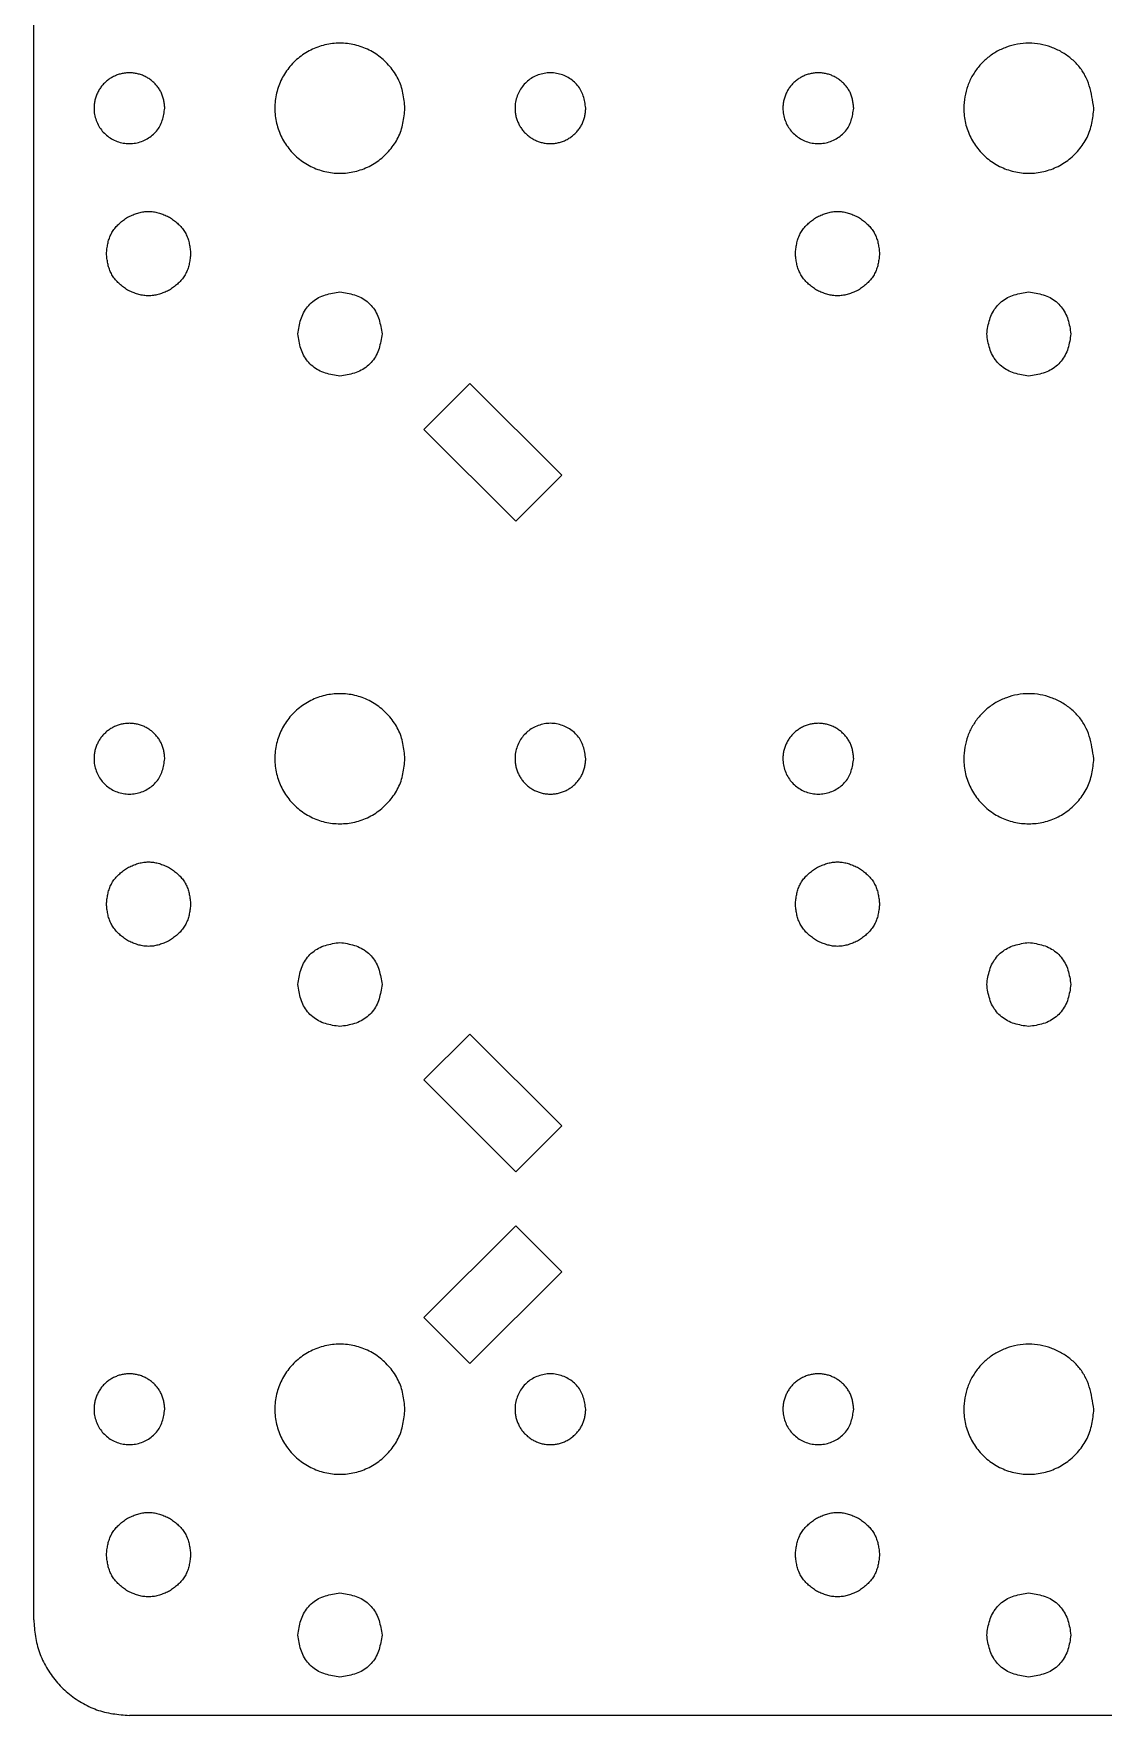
# Model space of a CAD drawing. Extents: x 1 to 215, y -90 to -6.
# Drawn here: x 0.81 to 28.76, y -89.69 to -45.74 of the extents above; entities that cross this region are included whole.
import ezdxf

# ---------------------------------------------------------------- set-up
doc = ezdxf.new("R2010")
doc.units = 0
for name, color, linetype in [('Cork_Diodes', 7, 'CONTINUOUS'), ('Cork_Holes', 7, 'CONTINUOUS'), ('Cork_Outline', 7, 'CONTINUOUS')]:
    doc.layers.add(name, color=color, linetype=linetype)

msp = doc.modelspace()

# ---------------------------------------------------------------- linework, layer by layer
at = {"layer": 'Cork_Diodes', "color": 2}
for points in [[(12.205586, -54.879112), (11.004166, -56.080532)], [(14.605586, -57.279121), (12.205586, -54.879112)], [(13.404166, -58.480541), (11.004166, -56.080532)], [(14.605586, -57.279121), (13.404166, -58.480541)], [(12.205586, -71.879332), (11.004166, -73.080752)], [(14.605586, -74.279341), (12.205586, -71.879332)], [(13.404166, -75.480761), (11.004166, -73.080752)], [(14.605586, -74.279341), (13.404166, -75.480761)], [(11.006351, -79.289993), (13.406351, -76.890011)], [(14.607771, -78.091431), (13.406351, -76.890011)], [(12.207771, -80.491413), (14.607771, -78.091431)], [(12.207771, -80.491413), (11.006351, -79.289993)]]:
    msp.add_lwpolyline(points, dxfattribs=at)
at = {"layer": 'Cork_Holes', "color": 1}
for points, knots in [([(10.509989, -47.685223), (10.503228, -47.751385), (10.489755, -47.883244), (10.460079, -48.079283), (10.411345, -48.27026), (10.334992, -48.451417), (10.235739, -48.620908), (10.116409, -48.778685), (9.979982, -48.922967), (9.827771, -49.051241), (9.661903, -49.160934), (9.484073, -49.250116), (9.296915, -49.318015), (9.103988, -49.363527), (8.908064, -49.38612), (8.711857, -49.386123), (8.516009, -49.363534), (8.323184, -49.318004), (8.136045, -49.25007), (7.958034, -49.160862), (7.791766, -49.051309), (7.639358, -48.923205), (7.503508, -48.778961), (7.386015, -48.620627), (7.28791, -48.450716), (7.209527, -48.2698), (7.152548, -48.080025), (7.117818, -47.883986), (7.106078, -47.685223), (7.117818, -47.48646), (7.152548, -47.290421), (7.209528, -47.100644), (7.287911, -46.919722), (7.386014, -46.749802), (7.503501, -46.59146), (7.639363, -46.447234), (7.791767, -46.319136), (7.958034, -46.209585), (8.136046, -46.120375), (8.323186, -46.05244), (8.516006, -46.006875), (8.71186, -45.98432), (8.908062, -45.984323), (9.103992, -46.006882), (9.296913, -46.052429), (9.484071, -46.120329), (9.661902, -46.209513), (9.82777, -46.319204), (9.979977, -46.447472), (10.116417, -46.591736), (10.23574, -46.749521), (10.334991, -46.919021), (10.411344, -47.100184), (10.460079, -47.291164), (10.489755, -47.487202), (10.503228, -47.619061), (10.509989, -47.685223)], [0, 0, 0, 0, 0.19951, 0.397619, 0.594373, 0.789092, 0.985302, 1.182164, 1.381307, 1.579789, 1.778023, 1.976494, 2.17521, 2.373969, 2.569797, 2.765564, 2.961306, 3.159921, 3.358581, 3.557236, 3.755889, 3.954552, 4.153188, 4.348958, 4.544733, 4.740506, 4.939139, 5.137799, 5.336447, 5.535096, 5.733755, 5.932389, 6.128168, 6.323954, 6.519729, 6.718352, 6.91701, 7.115662, 7.314319, 7.512981, 7.711601, 7.90734, 8.103108, 8.298933, 8.497695, 8.696414, 8.894885, 9.093119, 9.291596, 9.490726, 9.687594, 9.883815, 10.07854, 10.275294, 10.473403, 10.672913, 10.672913, 10.672913, 10.672913]), ([(28.509952, -47.685223), (28.50319, -47.751385), (28.489713, -47.883244), (28.460042, -48.079282), (28.411311, -48.270261), (28.334957, -48.451417), (28.235703, -48.620907), (28.116373, -48.778685), (27.979946, -48.922966), (27.827735, -49.051241), (27.661868, -49.160934), (27.484037, -49.250116), (27.296879, -49.318015), (27.103953, -49.363527), (26.908028, -49.386121), (26.711821, -49.386122), (26.515973, -49.363535), (26.323149, -49.317999), (26.136016, -49.250054), (25.957995, -49.160863), (25.791724, -49.051315), (25.639308, -48.92322), (25.503462, -48.778962), (25.386011, -48.620583), (25.287939, -48.45066), (25.209523, -48.269822), (25.152383, -48.080186), (25.117561, -47.884132), (25.104049, -47.651924), (25.128371, -47.385807), (25.206781, -47.095473), (25.332925, -46.825428), (25.503057, -46.584612), (25.709347, -46.37836), (25.950161, -46.208216), (26.220119, -46.081894), (26.510477, -46.003357), (26.809721, -45.976188), (27.108765, -46.003267), (27.39902, -46.082146), (27.670107, -46.208858), (27.914027, -46.377912), (28.122358, -46.582822), (28.288516, -46.823836), (28.396956, -47.097533), (28.463629, -47.388041), (28.494429, -47.585633), (28.509952, -47.685223)], [0, 0, 0, 0, 0.199511, 0.397619, 0.594372, 0.789092, 0.985302, 1.182164, 1.381307, 1.579789, 1.778023, 1.976494, 2.17521, 2.373968, 2.569796, 2.765565, 2.961306, 3.15992, 3.358581, 3.557234, 3.75589, 3.954552, 4.153189, 4.348974, 4.544764, 4.740494, 4.938996, 5.137583, 5.336475, 5.635282, 5.934878, 6.234376, 6.524699, 6.815008, 7.105362, 7.404869, 7.704445, 8.003333, 8.301534, 8.600446, 8.901218, 9.194869, 9.486599, 9.773433, 10.066265, 10.363793, 10.666145, 10.666145, 10.666145, 10.666145]), ([(4.235, -47.685223), (4.226553, -47.739411), (4.209793, -47.846924), (4.173517, -48.004993), (4.114509, -48.153915), (4.024107, -48.285058), (3.910747, -48.396549), (3.77802, -48.488518), (3.630526, -48.557483), (3.472589, -48.6004), (3.309875, -48.615116), (3.14705, -48.600351), (2.989059, -48.557615), (2.842179, -48.488869), (2.711139, -48.396309), (2.598893, -48.284085), (2.506328, -48.15305), (2.437687, -48.006116), (2.395026, -47.848141), (2.381788, -47.703341), (2.389141, -47.576989), (2.408086, -47.470313), (2.439183, -47.367129), (2.481844, -47.268728), (2.535205, -47.176267), (2.599119, -47.090097), (2.673029, -47.011603), (2.755966, -46.941908), (2.846434, -46.882298), (2.9433, -46.833769), (3.045122, -46.796805), (3.150036, -46.772003), (3.25661, -46.759804), (3.36336, -46.759801), (3.469969, -46.772021), (3.574953, -46.796743), (3.676783, -46.833715), (3.773538, -46.882262), (3.863793, -46.94195), (3.946613, -47.011746), (4.020848, -47.090249), (4.085776, -47.1761), (4.13978, -47.268325), (4.181326, -47.366893), (4.207844, -47.470804), (4.223991, -47.577472), (4.231322, -47.649221), (4.235, -47.685223)], [0, 0, 0, 0, 0.164513, 0.326404, 0.485735, 0.64181, 0.800541, 0.960316, 1.123976, 1.286618, 1.448874, 1.611504, 1.774509, 1.937479, 2.095457, 2.253416, 2.411391, 2.574348, 2.737361, 2.89995, 3.008176, 3.116232, 3.224233, 3.330743, 3.437277, 3.5438, 3.651883, 3.759976, 3.86807, 3.97616, 4.084255, 4.192324, 4.298824, 4.405345, 4.511892, 4.620031, 4.728161, 4.836162, 4.944028, 5.052025, 5.160379, 5.267497, 5.374261, 5.48021, 5.587261, 5.695053, 5.803618, 5.803618, 5.803618, 5.803618]), ([(15.235004, -47.685223), (15.231325, -47.721222), (15.223994, -47.792968), (15.207848, -47.899636), (15.181331, -48.003551), (15.139784, -48.102121), (15.08578, -48.194346), (15.020852, -48.280197), (14.946617, -48.3587), (14.863795, -48.428495), (14.773549, -48.488189), (14.676782, -48.536702), (14.574949, -48.573647), (14.469979, -48.59844), (14.363363, -48.610641), (14.256613, -48.610646), (14.150045, -48.59843), (14.045117, -48.573692), (13.943303, -48.53669), (13.846442, -48.488147), (13.75597, -48.428539), (13.673034, -48.358843), (13.599116, -48.280348), (13.535213, -48.194164), (13.481852, -48.101705), (13.439179, -48.00331), (13.408092, -47.900127), (13.389143, -47.793451), (13.381791, -47.667103), (13.395028, -47.522305), (13.437689, -47.36433), (13.506331, -47.217396), (13.598896, -47.086359), (13.711146, -46.974132), (13.842171, -46.881545), (13.989067, -46.812826), (14.147053, -46.770093), (14.309878, -46.755292), (14.472592, -46.770043), (14.630524, -46.812958), (14.778033, -46.881895), (14.910747, -46.973893), (15.024109, -47.085386), (15.114512, -47.216531), (15.173521, -47.365453), (15.209797, -47.523522), (15.226557, -47.631035), (15.235004, -47.685223)], [0, 0, 0, 0, 0.108553, 0.216351, 0.323408, 0.429357, 0.536121, 0.643239, 0.751593, 0.85959, 0.967455, 1.075443, 1.183569, 1.291718, 1.398265, 1.504786, 1.611286, 1.719347, 1.827448, 1.935545, 2.043639, 2.151733, 2.259816, 2.366353, 2.472888, 2.579381, 2.687393, 2.795443, 2.903664, 3.066252, 3.229266, 3.392223, 3.550199, 3.708162, 3.866151, 4.029114, 4.192119, 4.354751, 4.517008, 4.679651, 4.843302, 5.003089, 5.161824, 5.3179, 5.477232, 5.639123, 5.803636, 5.803636, 5.803636, 5.803636]), ([(22.23499, -47.685223), (22.226543, -47.739411), (22.209783, -47.846924), (22.173507, -48.004993), (22.114499, -48.153915), (22.024096, -48.285058), (21.910736, -48.396549), (21.778009, -48.488518), (21.630515, -48.557483), (21.472578, -48.6004), (21.309863, -48.615116), (21.147039, -48.600351), (20.989048, -48.557615), (20.842168, -48.488869), (20.711128, -48.39631), (20.598881, -48.284085), (20.506317, -48.15305), (20.437675, -48.006116), (20.395014, -47.848141), (20.381777, -47.703341), (20.389129, -47.576989), (20.408075, -47.470313), (20.439171, -47.367129), (20.481834, -47.268728), (20.535195, -47.176267), (20.599109, -47.090097), (20.673019, -47.011603), (20.755956, -46.941908), (20.846424, -46.882298), (20.943289, -46.833769), (21.045112, -46.796805), (21.150025, -46.772003), (21.256599, -46.759804), (21.36335, -46.759801), (21.469959, -46.772021), (21.574943, -46.796743), (21.676772, -46.833715), (21.773527, -46.882262), (21.863782, -46.94195), (21.946602, -47.011746), (22.020838, -47.090248), (22.085766, -47.1761), (22.13977, -47.268325), (22.181315, -47.366894), (22.207833, -47.470804), (22.223981, -47.577472), (22.231311, -47.649221), (22.23499, -47.685223)], [0, 0, 0, 0, 0.164513, 0.326404, 0.485735, 0.64181, 0.800541, 0.960317, 1.123977, 1.286619, 1.448875, 1.611505, 1.77451, 1.93748, 2.095458, 2.253417, 2.411392, 2.574349, 2.737363, 2.899951, 3.008177, 3.116233, 3.224235, 3.330744, 3.437278, 3.543802, 3.651885, 3.759978, 3.868072, 3.976161, 4.084256, 4.192326, 4.298825, 4.405346, 4.511893, 4.620033, 4.728162, 4.836163, 4.944029, 5.052026, 5.160381, 5.267498, 5.374262, 5.480211, 5.587262, 5.695054, 5.803619, 5.803619, 5.803619, 5.803619]), ([(2.71, -51.485301), (2.714464, -51.442622), (2.723368, -51.357475), (2.742689, -51.230672), (2.773991, -51.106721), (2.822443, -50.988616), (2.88607, -50.878406), (2.964123, -50.777391), (3.05582, -50.688308), (3.155977, -50.608174), (3.225269, -50.557896), (3.26, -50.532695)], [0, 0, 0, 0, 0.12873, 0.256824, 0.384523, 0.511259, 0.638496, 0.765223, 0.892931, 1.021029, 1.149754, 1.149754, 1.149754, 1.149754]), ([(3.26, -50.532695), (3.299194, -50.515216), (3.377387, -50.480345), (3.49687, -50.433673), (3.619863, -50.398784), (3.746373, -50.381714), (3.873628, -50.381707), (4.000125, -50.398805), (4.123147, -50.433589), (4.242611, -50.480323), (4.320806, -50.515209), (4.36, -50.532695)], [0, 0, 0, 0, 0.128738, 0.25684, 0.384549, 0.511276, 0.638509, 0.765236, 0.892929, 1.021042, 1.149792, 1.149792, 1.149792, 1.149792]), ([(4.36, -50.532695), (4.394731, -50.557896), (4.464023, -50.608174), (4.56418, -50.688308), (4.655877, -50.777391), (4.73393, -50.878406), (4.797557, -50.988616), (4.846009, -51.106721), (4.877311, -51.230672), (4.896631, -51.357475), (4.905536, -51.442622), (4.91, -51.485301)], [0, 0, 0, 0, 0.128725, 0.256823, 0.384531, 0.511258, 0.638495, 0.765231, 0.89293, 1.021025, 1.149754, 1.149754, 1.149754, 1.149754]), ([(20.709989, -51.485301), (20.714453, -51.442622), (20.723359, -51.357475), (20.742678, -51.230672), (20.773979, -51.10672), (20.822432, -50.988616), (20.886059, -50.878406), (20.964113, -50.777392), (21.055809, -50.688308), (21.155966, -50.608174), (21.225258, -50.557896), (21.259989, -50.532695)], [0, 0, 0, 0, 0.12873, 0.256825, 0.384523, 0.511259, 0.638496, 0.765223, 0.892931, 1.021029, 1.149754, 1.149754, 1.149754, 1.149754]), ([(21.259989, -50.532695), (21.299183, -50.515216), (21.377376, -50.480345), (21.496859, -50.433673), (21.619853, -50.398784), (21.746363, -50.381714), (21.873617, -50.381707), (22.000115, -50.398805), (22.123136, -50.433589), (22.2426, -50.480323), (22.320795, -50.515209), (22.359989, -50.532695)], [0, 0, 0, 0, 0.128738, 0.25684, 0.384549, 0.511276, 0.638509, 0.765237, 0.89293, 1.021042, 1.149792, 1.149792, 1.149792, 1.149792]), ([(22.359989, -50.532695), (22.39472, -50.557896), (22.464012, -50.608174), (22.564169, -50.688308), (22.655865, -50.777392), (22.733919, -50.878406), (22.797546, -50.988616), (22.845999, -51.106721), (22.8773, -51.230672), (22.89662, -51.357475), (22.905525, -51.442622), (22.909989, -51.485301)], [0, 0, 0, 0, 0.128725, 0.256823, 0.384531, 0.511258, 0.638495, 0.765231, 0.892929, 1.021024, 1.149754, 1.149754, 1.149754, 1.149754]), ([(3.26, -52.437934), (3.22527, -52.412728), (3.155982, -52.362443), (3.05582, -52.282315), (2.964118, -52.193236), (2.886076, -52.092213), (2.822443, -51.982008), (2.77399, -51.863906), (2.742689, -51.739954), (2.723369, -51.613142), (2.714464, -51.527986), (2.71, -51.485301)], [0, 0, 0, 0, 0.128732, 0.256826, 0.38453, 0.511266, 0.638498, 0.765228, 0.892928, 1.02103, 1.149778, 1.149778, 1.149778, 1.149778]), ([(4.91, -51.485301), (4.905536, -51.527986), (4.896631, -51.613142), (4.87731, -51.739954), (4.84601, -51.863906), (4.797557, -51.982008), (4.733924, -52.092213), (4.655882, -52.193236), (4.56418, -52.282315), (4.464018, -52.362443), (4.39473, -52.412728), (4.36, -52.437934)], [0, 0, 0, 0, 0.128748, 0.25685, 0.384549, 0.51128, 0.638512, 0.765248, 0.892952, 1.021046, 1.149778, 1.149778, 1.149778, 1.149778]), ([(21.259989, -52.437934), (21.225259, -52.412728), (21.155971, -52.362443), (21.055809, -52.282315), (20.964106, -52.193236), (20.886064, -52.092213), (20.822431, -51.982008), (20.773978, -51.863906), (20.742678, -51.739954), (20.723357, -51.613142), (20.714453, -51.527986), (20.709989, -51.485301)], [0, 0, 0, 0, 0.128732, 0.256826, 0.38453, 0.511267, 0.638498, 0.765229, 0.892928, 1.02103, 1.149778, 1.149778, 1.149778, 1.149778]), ([(22.909989, -51.485301), (22.905525, -51.527986), (22.89662, -51.613142), (22.8773, -51.739954), (22.846, -51.863906), (22.797547, -51.982008), (22.733914, -52.092213), (22.655872, -52.193237), (22.564169, -52.282315), (22.464007, -52.362443), (22.394719, -52.412728), (22.359989, -52.437934)], [0, 0, 0, 0, 0.128748, 0.25685, 0.384549, 0.51128, 0.638512, 0.765248, 0.892952, 1.021046, 1.149778, 1.149778, 1.149778, 1.149778]), ([(4.36, -52.437934), (4.320806, -52.455412), (4.242614, -52.490283), (4.123132, -52.536952), (4.000134, -52.571813), (3.873627, -52.588889), (3.746372, -52.588895), (3.619876, -52.571796), (3.496855, -52.537019), (3.377387, -52.490301), (3.299194, -52.455418), (3.26, -52.437934)], [0, 0, 0, 0, 0.128738, 0.256837, 0.384541, 0.511268, 0.638501, 0.765229, 0.89292, 1.021028, 1.149775, 1.149775, 1.149775, 1.149775]), ([(7.70999, -53.585299), (7.72005, -53.521205), (7.740048, -53.393793), (7.783332, -53.205872), (7.853621, -53.027775), (7.960292, -52.869591), (8.094273, -52.735609), (8.252458, -52.628941), (8.430558, -52.558659), (8.618482, -52.515365), (8.745896, -52.495358), (8.80999, -52.485294)], [0, 0, 0, 0, 0.19462, 0.386888, 0.577546, 0.765391, 0.955006, 1.142837, 1.333506, 1.52578, 1.720402, 1.720402, 1.720402, 1.720402]), ([(8.80999, -52.485294), (8.874084, -52.495358), (9.001498, -52.515365), (9.189421, -52.558659), (9.367521, -52.628942), (9.525707, -52.735609), (9.659688, -52.869591), (9.766359, -53.027775), (9.836648, -53.205872), (9.879932, -53.393793), (9.89993, -53.521205), (9.90999, -53.585299)], [0, 0, 0, 0, 0.194622, 0.386895, 0.577565, 0.765395, 0.955011, 1.142856, 1.333514, 1.525782, 1.720402, 1.720402, 1.720402, 1.720402]), ([(22.359989, -52.437934), (22.320796, -52.455412), (22.242603, -52.490283), (22.123121, -52.536952), (22.000122, -52.571813), (21.873616, -52.588889), (21.746361, -52.588895), (21.619864, -52.571796), (21.496844, -52.537019), (21.377376, -52.490301), (21.299183, -52.455418), (21.259989, -52.437934)], [0, 0, 0, 0, 0.128738, 0.256837, 0.384541, 0.511268, 0.638502, 0.765229, 0.89292, 1.021028, 1.149775, 1.149775, 1.149775, 1.149775]), ([(25.709979, -53.585299), (25.720039, -53.521205), (25.740037, -53.393793), (25.783321, -53.205872), (25.85361, -53.027776), (25.960281, -52.869591), (26.094261, -52.735609), (26.252447, -52.628942), (26.430546, -52.558659), (26.61847, -52.515365), (26.745884, -52.495358), (26.809978, -52.485294)], [0, 0, 0, 0, 0.19462, 0.386888, 0.577546, 0.765391, 0.955006, 1.142836, 1.333505, 1.525779, 1.720401, 1.720401, 1.720401, 1.720401]), ([(26.809978, -52.485294), (26.874072, -52.495358), (27.001486, -52.515365), (27.18941, -52.558659), (27.36751, -52.628942), (27.525696, -52.735609), (27.659676, -52.869592), (27.76635, -53.027775), (27.836637, -53.205873), (27.879921, -53.393793), (27.89992, -53.521205), (27.90998, -53.585299)], [0, 0, 0, 0, 0.194622, 0.386896, 0.577565, 0.765396, 0.955011, 1.142857, 1.333515, 1.525783, 1.720403, 1.720403, 1.720403, 1.720403]), ([(8.80999, -54.685304), (8.745896, -54.675248), (8.618481, -54.655255), (8.430559, -54.611964), (8.252453, -54.541686), (8.094277, -54.434997), (7.960298, -54.301019), (7.853611, -54.142843), (7.783336, -53.964736), (7.740048, -53.776809), (7.72005, -53.649393), (7.70999, -53.585299)], [0, 0, 0, 0, 0.194619, 0.386891, 0.57756, 0.7654, 0.955015, 1.142846, 1.333521, 1.525796, 1.720416, 1.720416, 1.720416, 1.720416]), ([(9.90999, -53.585299), (9.89993, -53.649393), (9.879932, -53.776809), (9.836644, -53.964736), (9.766369, -54.142843), (9.659682, -54.301019), (9.525703, -54.434997), (9.367527, -54.541686), (9.189421, -54.611964), (9.001499, -54.655255), (8.874084, -54.675248), (8.80999, -54.685304)], [0, 0, 0, 0, 0.194621, 0.386895, 0.577571, 0.765401, 0.955016, 1.142857, 1.333526, 1.525798, 1.720417, 1.720417, 1.720417, 1.720417]), ([(26.809978, -54.685304), (26.745884, -54.675248), (26.61847, -54.655255), (26.430548, -54.611964), (26.252442, -54.541686), (26.094266, -54.434997), (25.960287, -54.301019), (25.8536, -54.142843), (25.783325, -53.964736), (25.740037, -53.776809), (25.720039, -53.649393), (25.709979, -53.585299)], [0, 0, 0, 0, 0.194618, 0.386889, 0.577558, 0.765399, 0.955014, 1.142845, 1.33352, 1.525794, 1.720415, 1.720415, 1.720415, 1.720415]), ([(27.90998, -53.585299), (27.89992, -53.649393), (27.879921, -53.776809), (27.836633, -53.964736), (27.76636, -54.142843), (27.659671, -54.301018), (27.525691, -54.434996), (27.367516, -54.541686), (27.18941, -54.611964), (27.001487, -54.655255), (26.874072, -54.675248), (26.809978, -54.685304)], [0, 0, 0, 0, 0.194621, 0.386895, 0.57757, 0.765402, 0.955018, 1.142858, 1.333527, 1.525799, 1.720418, 1.720418, 1.720418, 1.720418]), ([(10.509989, -64.685179), (10.503228, -64.751341), (10.489755, -64.8832), (10.460079, -65.079238), (10.411344, -65.270218), (10.334991, -65.45138), (10.23574, -65.620881), (10.116417, -65.778666), (9.979978, -65.92293), (9.82777, -66.051198), (9.661903, -66.160889), (9.484072, -66.250073), (9.296914, -66.317974), (9.103991, -66.363514), (8.908064, -66.386101), (8.711858, -66.386104), (8.516006, -66.363521), (8.323185, -66.317963), (8.136046, -66.250027), (7.958034, -66.160817), (7.791768, -66.051266), (7.639363, -65.923168), (7.5035, -65.778941), (7.386014, -65.6206), (7.287911, -65.450679), (7.209528, -65.269757), (7.152548, -65.07998), (7.117818, -64.883942), (7.106078, -64.685179), (7.117818, -64.486416), (7.152548, -64.290377), (7.209527, -64.100602), (7.28791, -63.919686), (7.386015, -63.749775), (7.503508, -63.591441), (7.639358, -63.447197), (7.791766, -63.319093), (7.958033, -63.20954), (8.136045, -63.120331), (8.323184, -63.052398), (8.51601, -63.006868), (8.711858, -62.984279), (8.908064, -62.984281), (9.103988, -63.006875), (9.296914, -63.052387), (9.484072, -63.120285), (9.661903, -63.209468), (9.827771, -63.31916), (9.979982, -63.447435), (10.116409, -63.591716), (10.235739, -63.749494), (10.334992, -63.918985), (10.411345, -64.100141), (10.460079, -64.291119), (10.489755, -64.487157), (10.503228, -64.619016), (10.509989, -64.685179)], [0, 0, 0, 0, 0.19951, 0.397619, 0.594373, 0.789099, 0.985319, 1.182187, 1.381317, 1.579794, 1.778028, 1.976499, 2.175217, 2.37398, 2.569808, 2.765576, 2.961317, 3.159936, 3.358599, 3.557255, 3.755907, 3.954565, 4.153188, 4.348963, 4.54475, 4.740529, 4.939162, 5.137822, 5.33647, 5.535119, 5.733778, 5.932411, 6.128184, 6.32396, 6.519729, 6.718366, 6.917028, 7.115681, 7.314337, 7.512997, 7.711612, 7.907354, 8.103121, 8.298948, 8.497707, 8.696422, 8.894893, 9.093128, 9.29161, 9.490753, 9.687616, 9.883825, 10.078544, 10.275298, 10.473407, 10.672917, 10.672917, 10.672917, 10.672917]), ([(28.509952, -64.685179), (28.50319, -64.751341), (28.489713, -64.883199), (28.460042, -65.079238), (28.41131, -65.270218), (28.334956, -65.45138), (28.235703, -65.62088), (28.116381, -65.778666), (27.979941, -65.92293), (27.827734, -66.051198), (27.661867, -66.160889), (27.484036, -66.250073), (27.296878, -66.317974), (27.103955, -66.363514), (26.908028, -66.386101), (26.711821, -66.386104), (26.515971, -66.363521), (26.323151, -66.317963), (26.136012, -66.250027), (25.958001, -66.160815), (25.791726, -66.051279), (25.639307, -65.923194), (25.503453, -65.778942), (25.386015, -65.620547), (25.28794, -65.450619), (25.209524, -65.269778), (25.152383, -65.080141), (25.117561, -64.884088), (25.104049, -64.651879), (25.128371, -64.385763), (25.206781, -64.095429), (25.332924, -63.825385), (25.503056, -63.584575), (25.709348, -63.378333), (25.950168, -63.208201), (26.220115, -63.081854), (26.510476, -63.003313), (26.809721, -62.976143), (27.108765, -63.003223), (27.399024, -63.082106), (27.670101, -63.208844), (27.914025, -63.377885), (28.122359, -63.582784), (28.288519, -63.823794), (28.396955, -64.097494), (28.463627, -64.388002), (28.494428, -64.585592), (28.509952, -64.685179)], [0, 0, 0, 0, 0.199511, 0.397619, 0.594372, 0.789098, 0.985319, 1.182187, 1.381317, 1.579793, 1.778027, 1.976498, 2.175217, 2.373979, 2.569808, 2.765576, 2.961317, 3.159934, 3.358595, 3.557254, 3.755907, 3.95456, 4.153193, 4.348993, 4.544788, 4.740519, 4.939021, 5.137608, 5.3365, 5.635307, 5.934904, 6.234401, 6.524719, 6.815018, 7.105368, 7.404884, 7.704461, 8.00335, 8.301551, 8.600464, 8.901244, 9.194892, 9.486612, 9.773441, 10.066278, 10.363812, 10.666152, 10.666152, 10.666152, 10.666152]), ([(4.235, -64.685179), (4.226553, -64.739367), (4.209793, -64.846879), (4.173517, -65.004949), (4.114509, -65.15387), (4.024106, -65.285016), (3.910743, -65.396509), (3.77803, -65.488506), (3.630521, -65.557444), (3.472589, -65.600359), (3.309875, -65.615109), (3.147051, -65.600314), (2.98906, -65.557591), (2.842172, -65.488854), (2.711144, -65.396272), (2.598899, -65.284052), (2.506318, -65.153026), (2.43769, -65.006081), (2.395026, -64.8481), (2.381789, -64.703299), (2.38914, -64.57695), (2.40809, -64.470275), (2.439176, -64.367091), (2.481849, -64.268697), (2.53521, -64.176238), (2.599113, -64.090054), (2.67303, -64.011559), (2.755966, -63.941863), (2.846434, -63.882253), (2.9433, -63.833725), (3.045122, -63.79676), (3.150036, -63.771958), (3.25661, -63.75976), (3.36336, -63.759756), (3.46997, -63.771975), (3.574954, -63.796704), (3.676778, -63.833686), (3.773542, -63.882214), (3.863792, -63.941906), (3.946613, -64.011702), (4.020848, -64.090204), (4.085776, -64.176056), (4.13978, -64.26828), (4.181327, -64.366851), (4.207844, -64.470766), (4.22399, -64.577433), (4.231321, -64.64918), (4.235, -64.685179)], [0, 0, 0, 0, 0.164513, 0.326404, 0.485735, 0.641811, 0.800546, 0.960333, 1.123984, 1.286627, 1.448884, 1.611516, 1.774519, 1.937487, 2.095475, 2.253433, 2.411394, 2.574368, 2.737388, 2.899978, 3.008198, 3.116248, 3.224261, 3.330754, 3.437288, 3.543825, 3.651908, 3.760001, 3.868095, 3.976185, 4.08428, 4.19235, 4.298849, 4.40537, 4.511917, 4.620058, 4.72819, 4.836186, 4.944051, 5.052048, 5.160402, 5.26752, 5.374284, 5.480233, 5.58729, 5.695087, 5.803641, 5.803641, 5.803641, 5.803641]), ([(15.235004, -64.685179), (15.231326, -64.721181), (15.223995, -64.79293), (15.207848, -64.899598), (15.18133, -65.003508), (15.139784, -65.102077), (15.08578, -65.194301), (15.020852, -65.280153), (14.946616, -65.358655), (14.863796, -65.428451), (14.773546, -65.488141), (14.676786, -65.536673), (14.574948, -65.573608), (14.469978, -65.598394), (14.363363, -65.610597), (14.256613, -65.610602), (14.150045, -65.598386), (14.045117, -65.573647), (13.943304, -65.536646), (13.846442, -65.488102), (13.75597, -65.428494), (13.673033, -65.358799), (13.599122, -65.280304), (13.535208, -65.194135), (13.481847, -65.101674), (13.439186, -65.003273), (13.408089, -64.900089), (13.389143, -64.793412), (13.381791, -64.667061), (13.395028, -64.52226), (13.437689, -64.364285), (13.50633, -64.217353), (13.598895, -64.086321), (13.711148, -63.974105), (13.842178, -63.881531), (13.989063, -63.812788), (14.147053, -63.770051), (14.309878, -63.755286), (14.472592, -63.770001), (14.630529, -63.812919), (14.778023, -63.881883), (14.910751, -63.973853), (15.02411, -64.085344), (15.114513, -64.216487), (15.173521, -64.365408), (15.209797, -64.523478), (15.226557, -64.63099), (15.235004, -64.685179)], [0, 0, 0, 0, 0.108565, 0.216357, 0.323408, 0.429357, 0.536121, 0.643239, 0.751593, 0.85959, 0.967456, 1.075449, 1.183573, 1.29172, 1.398268, 1.504788, 1.611288, 1.719349, 1.82745, 1.935547, 2.043641, 2.151735, 2.259818, 2.366341, 2.472876, 2.579385, 2.687386, 2.795442, 2.903668, 3.066257, 3.229271, 3.392227, 3.550198, 3.708152, 3.866137, 4.029108, 4.192112, 4.354743, 4.516998, 4.679641, 4.8433, 5.003076, 5.161807, 5.317882, 5.477213, 5.639104, 5.803617, 5.803617, 5.803617, 5.803617]), ([(22.23499, -64.685179), (22.226543, -64.739367), (22.209783, -64.846882), (22.173503, -65.004959), (22.114509, -65.15389), (22.024091, -65.285025), (21.910731, -65.39651), (21.778019, -65.488506), (21.630509, -65.557444), (21.472578, -65.600359), (21.309863, -65.615109), (21.14704, -65.600314), (20.989049, -65.557591), (20.842161, -65.488854), (20.711133, -65.396272), (20.598887, -65.284052), (20.506306, -65.153026), (20.437679, -65.006081), (20.395014, -64.8481), (20.381777, -64.703299), (20.389129, -64.57695), (20.408078, -64.470275), (20.439165, -64.367091), (20.481838, -64.268697), (20.5352, -64.176238), (20.599103, -64.090054), (20.67302, -64.011559), (20.755956, -63.941863), (20.846424, -63.882253), (20.943289, -63.833725), (21.045112, -63.79676), (21.150025, -63.771958), (21.2566, -63.75976), (21.36335, -63.759756), (21.469959, -63.771975), (21.574944, -63.796704), (21.676768, -63.833686), (21.773531, -63.882214), (21.863782, -63.941906), (21.946603, -64.011702), (22.020838, -64.090204), (22.085766, -64.176056), (22.13977, -64.26828), (22.181316, -64.366851), (22.207833, -64.470766), (22.22398, -64.577433), (22.231311, -64.64918), (22.23499, -64.685179)], [0, 0, 0, 0, 0.164514, 0.326411, 0.48576, 0.641821, 0.800551, 0.960337, 1.123989, 1.286632, 1.448889, 1.611521, 1.774524, 1.937491, 2.09548, 2.253438, 2.411399, 2.574373, 2.737393, 2.899983, 3.008203, 3.116253, 3.224266, 3.330759, 3.437294, 3.543831, 3.651914, 3.760007, 3.868101, 3.97619, 4.084285, 4.192355, 4.298854, 4.405375, 4.511923, 4.620063, 4.728195, 4.83619, 4.944056, 5.052053, 5.160408, 5.267526, 5.37429, 5.480238, 5.587295, 5.695093, 5.803646, 5.803646, 5.803646, 5.803646]), ([(2.71, -68.485283), (2.714463, -68.442604), (2.723368, -68.357454), (2.742691, -68.230643), (2.773983, -68.106686), (2.822447, -67.988588), (2.886071, -67.878386), (2.964124, -67.777373), (3.055821, -67.688289), (3.15598, -67.608148), (3.22527, -67.557858), (3.26, -67.532651)], [0, 0, 0, 0, 0.12873, 0.256832, 0.384549, 0.511268, 0.638499, 0.765225, 0.892934, 1.021036, 1.149772, 1.149772, 1.149772, 1.149772]), ([(3.26, -67.532651), (3.299194, -67.515177), (3.37739, -67.480316), (3.496867, -67.433637), (3.619866, -67.39877), (3.746373, -67.381695), (3.873628, -67.381689), (4.000125, -67.398787), (4.123146, -67.433571), (4.242609, -67.480298), (4.320805, -67.515171), (4.36, -67.532651)], [0, 0, 0, 0, 0.128733, 0.256834, 0.38454, 0.511267, 0.6385, 0.765227, 0.89292, 1.02103, 1.149773, 1.149773, 1.149773, 1.149773]), ([(4.36, -67.532651), (4.39473, -67.557858), (4.46402, -67.608148), (4.564179, -67.688289), (4.655876, -67.777373), (4.733929, -67.878386), (4.797553, -67.988588), (4.846017, -68.106686), (4.877309, -68.230643), (4.896631, -68.357454), (4.905536, -68.442604), (4.91, -68.485283)], [0, 0, 0, 0, 0.128736, 0.256838, 0.384547, 0.511273, 0.638504, 0.765223, 0.89294, 1.021041, 1.149772, 1.149772, 1.149772, 1.149772]), ([(20.709989, -68.485283), (20.714453, -68.442604), (20.723359, -68.357454), (20.742681, -68.230643), (20.773972, -68.106686), (20.822436, -67.988588), (20.88606, -67.878386), (20.964113, -67.777373), (21.05581, -67.688289), (21.155969, -67.608148), (21.225259, -67.557858), (21.259989, -67.532651)], [0, 0, 0, 0, 0.128731, 0.256832, 0.384549, 0.511268, 0.638499, 0.765225, 0.892933, 1.021036, 1.149772, 1.149772, 1.149772, 1.149772]), ([(21.259989, -67.532651), (21.299183, -67.515177), (21.377379, -67.480316), (21.496857, -67.433637), (21.619855, -67.39877), (21.746362, -67.381695), (21.873617, -67.381689), (22.000114, -67.398787), (22.123135, -67.433571), (22.242598, -67.480299), (22.320794, -67.515171), (22.359989, -67.532651)], [0, 0, 0, 0, 0.128733, 0.256835, 0.38454, 0.511267, 0.638501, 0.765228, 0.892921, 1.021031, 1.149773, 1.149773, 1.149773, 1.149773]), ([(22.359989, -67.532651), (22.394719, -67.557858), (22.464009, -67.608148), (22.564168, -67.688289), (22.655865, -67.777373), (22.733918, -67.878386), (22.797542, -67.988588), (22.846006, -68.106686), (22.877297, -68.230643), (22.89662, -68.357454), (22.905525, -68.442604), (22.909989, -68.485283)], [0, 0, 0, 0, 0.128736, 0.256838, 0.384547, 0.511273, 0.638504, 0.765223, 0.89294, 1.021041, 1.149772, 1.149772, 1.149772, 1.149772]), ([(3.26, -69.437915), (3.22527, -69.412708), (3.15598, -69.362418), (3.055821, -69.282278), (2.964124, -69.193193), (2.886071, -69.092178), (2.822444, -68.981968), (2.773991, -68.863864), (2.74269, -68.739912), (2.72337, -68.613109), (2.714464, -68.527962), (2.71, -68.485283)], [0, 0, 0, 0, 0.128736, 0.256838, 0.384547, 0.511274, 0.63851, 0.765247, 0.892945, 1.02104, 1.14977, 1.14977, 1.14977, 1.14977]), ([(4.91, -68.485283), (4.905536, -68.527962), (4.89663, -68.613109), (4.87731, -68.739912), (4.846009, -68.863864), (4.797556, -68.981968), (4.73393, -69.092178), (4.655876, -69.193193), (4.564179, -69.282278), (4.46402, -69.362418), (4.39473, -69.412708), (4.36, -69.437915)], [0, 0, 0, 0, 0.12873, 0.256825, 0.384523, 0.511259, 0.638496, 0.765223, 0.892931, 1.021034, 1.14977, 1.14977, 1.14977, 1.14977]), ([(21.259989, -69.437915), (21.225259, -69.412708), (21.155969, -69.362418), (21.05581, -69.282278), (20.964112, -69.193193), (20.886059, -69.092178), (20.822432, -68.981968), (20.773979, -68.863864), (20.742678, -68.739912), (20.723358, -68.613109), (20.714453, -68.527962), (20.709989, -68.485283)], [0, 0, 0, 0, 0.128736, 0.256839, 0.384547, 0.511274, 0.638511, 0.765247, 0.892946, 1.021041, 1.14977, 1.14977, 1.14977, 1.14977]), ([(22.909989, -68.485283), (22.905525, -68.527962), (22.896619, -68.613109), (22.8773, -68.739912), (22.845999, -68.863864), (22.797546, -68.981968), (22.733919, -69.092178), (22.655866, -69.193193), (22.564168, -69.282278), (22.464009, -69.362418), (22.394719, -69.412708), (22.359989, -69.437915)], [0, 0, 0, 0, 0.12873, 0.256825, 0.384523, 0.511259, 0.638496, 0.765223, 0.892932, 1.021034, 1.14977, 1.14977, 1.14977, 1.14977]), ([(4.36, -69.437915), (4.320806, -69.455387), (4.24261, -69.490246), (4.123129, -69.536912), (4.000137, -69.5718), (3.873626, -69.588873), (3.746376, -69.588866), (3.619852, -69.571821), (3.496887, -69.536829), (3.377388, -69.490224), (3.299193, -69.45538), (3.26, -69.437915)], [0, 0, 0, 0, 0.128731, 0.25683, 0.384538, 0.511266, 0.638499, 0.765226, 0.89295, 1.021039, 1.149758, 1.149758, 1.149758, 1.149758]), ([(22.359989, -69.437915), (22.320795, -69.455387), (22.242599, -69.490246), (22.123118, -69.536912), (22.000125, -69.5718), (21.873614, -69.588873), (21.746364, -69.588866), (21.619841, -69.571821), (21.496876, -69.536829), (21.377377, -69.490224), (21.299182, -69.45538), (21.259989, -69.437915)], [0, 0, 0, 0, 0.128731, 0.25683, 0.384539, 0.511266, 0.638499, 0.765227, 0.89295, 1.021039, 1.149758, 1.149758, 1.149758, 1.149758]), ([(7.70999, -70.585281), (7.72005, -70.521187), (7.740048, -70.393771), (7.783336, -70.205844), (7.853611, -70.027738), (7.960298, -69.869562), (8.094277, -69.735584), (8.252453, -69.628894), (8.430559, -69.558616), (8.618481, -69.515325), (8.745896, -69.495333), (8.80999, -69.485276)], [0, 0, 0, 0, 0.194621, 0.386895, 0.577571, 0.765401, 0.955016, 1.142857, 1.333526, 1.525798, 1.720416, 1.720416, 1.720416, 1.720416]), ([(8.80999, -69.485276), (8.874084, -69.495333), (9.001499, -69.515325), (9.189421, -69.558616), (9.367527, -69.628894), (9.525703, -69.735584), (9.659682, -69.869562), (9.766369, -70.027738), (9.836644, -70.205844), (9.879932, -70.393771), (9.89993, -70.521187), (9.90999, -70.585281)], [0, 0, 0, 0, 0.194619, 0.38689, 0.577559, 0.7654, 0.955015, 1.142846, 1.333521, 1.525796, 1.720417, 1.720417, 1.720417, 1.720417]), ([(25.709979, -70.585281), (25.720039, -70.521187), (25.740037, -70.393771), (25.783325, -70.205844), (25.8536, -70.027738), (25.960286, -69.869562), (26.094266, -69.735584), (26.252441, -69.628894), (26.430546, -69.558616), (26.618469, -69.515325), (26.745884, -69.495333), (26.809978, -69.485276)], [0, 0, 0, 0, 0.194621, 0.386895, 0.577571, 0.765401, 0.955016, 1.142856, 1.333525, 1.525797, 1.720416, 1.720416, 1.720416, 1.720416]), ([(26.809978, -69.485276), (26.874072, -69.495333), (27.001487, -69.515325), (27.18941, -69.558616), (27.367516, -69.628894), (27.525691, -69.735584), (27.659671, -69.869562), (27.76636, -70.027737), (27.836633, -70.205845), (27.879921, -70.393771), (27.89992, -70.521187), (27.90998, -70.585281)], [0, 0, 0, 0, 0.194619, 0.386891, 0.57756, 0.7654, 0.955016, 1.142847, 1.333523, 1.525797, 1.720418, 1.720418, 1.720418, 1.720418]), ([(8.80999, -71.685286), (8.745896, -71.675222), (8.618482, -71.655216), (8.430558, -71.611921), (8.252458, -71.541639), (8.094273, -71.434971), (7.960292, -71.300989), (7.853621, -71.142805), (7.783332, -70.964708), (7.740048, -70.776788), (7.72005, -70.649375), (7.70999, -70.585281)], [0, 0, 0, 0, 0.194622, 0.386895, 0.577565, 0.765395, 0.95501, 1.142856, 1.333514, 1.525782, 1.720402, 1.720402, 1.720402, 1.720402]), ([(9.90999, -70.585281), (9.89993, -70.649375), (9.879932, -70.776788), (9.836648, -70.964708), (9.766359, -71.142805), (9.659688, -71.300989), (9.525707, -71.434971), (9.367521, -71.541639), (9.189421, -71.611921), (9.001498, -71.655216), (8.874084, -71.675222), (8.80999, -71.685286)], [0, 0, 0, 0, 0.19462, 0.386888, 0.577546, 0.765391, 0.955006, 1.142837, 1.333507, 1.52578, 1.720402, 1.720402, 1.720402, 1.720402]), ([(26.809978, -71.685286), (26.745884, -71.675222), (26.618471, -71.655216), (26.430547, -71.611921), (26.252448, -71.541639), (26.094262, -71.434971), (25.960281, -71.300989), (25.85361, -71.142805), (25.783321, -70.964708), (25.740037, -70.776788), (25.720039, -70.649375), (25.709979, -70.585281)], [0, 0, 0, 0, 0.194621, 0.386894, 0.577563, 0.765394, 0.955009, 1.142855, 1.333513, 1.52578, 1.7204, 1.7204, 1.7204, 1.7204]), ([(27.90998, -70.585281), (27.89992, -70.649375), (27.879921, -70.776788), (27.836637, -70.964708), (27.76635, -71.142806), (27.659676, -71.300989), (27.525696, -71.434971), (27.36751, -71.541639), (27.18941, -71.611921), (27.001486, -71.655216), (26.874072, -71.675222), (26.809978, -71.685286)], [0, 0, 0, 0, 0.19462, 0.386888, 0.577546, 0.765392, 0.955007, 1.142838, 1.333507, 1.525781, 1.720403, 1.720403, 1.720403, 1.720403]), ([(10.509989, -81.685399), (10.503228, -81.751561), (10.489755, -81.88342), (10.460079, -82.079458), (10.411344, -82.270438), (10.334991, -82.4516), (10.23574, -82.621101), (10.116417, -82.778886), (9.979978, -82.92315), (9.82777, -83.051418), (9.661903, -83.161109), (9.484072, -83.250293), (9.296914, -83.318194), (9.103991, -83.363734), (8.908064, -83.386321), (8.711858, -83.386324), (8.516006, -83.363741), (8.323185, -83.318183), (8.136046, -83.250247), (7.958034, -83.161037), (7.791768, -83.051486), (7.639363, -82.923388), (7.5035, -82.779161), (7.386014, -82.62082), (7.287911, -82.450899), (7.209528, -82.269977), (7.152548, -82.0802), (7.117818, -81.884162), (7.106078, -81.685399), (7.117818, -81.486636), (7.152548, -81.290597), (7.209527, -81.100822), (7.28791, -80.919906), (7.386015, -80.749995), (7.503508, -80.591661), (7.639358, -80.447417), (7.791766, -80.319313), (7.958033, -80.20976), (8.136045, -80.120551), (8.323184, -80.052618), (8.51601, -80.007088), (8.711858, -79.984499), (8.908064, -79.984501), (9.103988, -80.007095), (9.296914, -80.052607), (9.484072, -80.120505), (9.661903, -80.209688), (9.827771, -80.31938), (9.979982, -80.447655), (10.116409, -80.591936), (10.235739, -80.749714), (10.334992, -80.919205), (10.411345, -81.100361), (10.460079, -81.291339), (10.489755, -81.487377), (10.503228, -81.619236), (10.509989, -81.685399)], [0, 0, 0, 0, 0.19951, 0.397619, 0.594373, 0.789099, 0.985319, 1.182187, 1.381317, 1.579794, 1.778028, 1.976499, 2.175217, 2.37398, 2.569808, 2.765576, 2.961317, 3.159936, 3.358599, 3.557255, 3.755907, 3.954565, 4.153188, 4.348963, 4.54475, 4.740529, 4.939162, 5.137822, 5.33647, 5.535119, 5.733778, 5.932411, 6.128184, 6.32396, 6.519729, 6.718366, 6.917028, 7.115681, 7.314337, 7.512997, 7.711612, 7.907354, 8.103121, 8.298948, 8.497707, 8.696422, 8.894893, 9.093128, 9.29161, 9.490753, 9.687616, 9.883825, 10.078544, 10.275298, 10.473407, 10.672917, 10.672917, 10.672917, 10.672917]), ([(28.509952, -81.685399), (28.50319, -81.751561), (28.489713, -81.883419), (28.460042, -82.079458), (28.41131, -82.270438), (28.334956, -82.4516), (28.235703, -82.6211), (28.116381, -82.778886), (27.979941, -82.92315), (27.827734, -83.051418), (27.661867, -83.161109), (27.484036, -83.250293), (27.296878, -83.318194), (27.103955, -83.363734), (26.908028, -83.386321), (26.711821, -83.386324), (26.515971, -83.363741), (26.323151, -83.318183), (26.136012, -83.250247), (25.958001, -83.161035), (25.791726, -83.051499), (25.639307, -82.923414), (25.503453, -82.779162), (25.386015, -82.620767), (25.28794, -82.450839), (25.209524, -82.269998), (25.152383, -82.080361), (25.117561, -81.884308), (25.104049, -81.652099), (25.128371, -81.385983), (25.206781, -81.095649), (25.332924, -80.825605), (25.503056, -80.584795), (25.709348, -80.378553), (25.950168, -80.208421), (26.220115, -80.082074), (26.510476, -80.003533), (26.809721, -79.976363), (27.108765, -80.003443), (27.399024, -80.082326), (27.670101, -80.209064), (27.914025, -80.378105), (28.122359, -80.583004), (28.288519, -80.824014), (28.396955, -81.097714), (28.463627, -81.388222), (28.494428, -81.585812), (28.509952, -81.685399)], [0, 0, 0, 0, 0.199511, 0.397619, 0.594372, 0.789098, 0.985319, 1.182187, 1.381317, 1.579793, 1.778027, 1.976498, 2.175217, 2.373979, 2.569808, 2.765576, 2.961317, 3.159934, 3.358595, 3.557254, 3.755907, 3.95456, 4.153193, 4.348993, 4.544788, 4.740519, 4.939021, 5.137608, 5.3365, 5.635307, 5.934904, 6.234401, 6.524719, 6.815018, 7.105368, 7.404884, 7.704461, 8.00335, 8.301551, 8.600464, 8.901244, 9.194892, 9.486612, 9.773441, 10.066278, 10.363812, 10.666152, 10.666152, 10.666152, 10.666152]), ([(4.235, -81.685399), (4.226553, -81.739587), (4.209793, -81.847099), (4.173517, -82.005169), (4.114509, -82.15409), (4.024106, -82.285236), (3.910743, -82.396729), (3.77803, -82.488726), (3.630521, -82.557664), (3.472589, -82.600579), (3.309875, -82.615329), (3.147051, -82.600534), (2.98906, -82.557811), (2.842172, -82.489074), (2.711144, -82.396492), (2.598899, -82.284272), (2.506318, -82.153246), (2.43769, -82.006301), (2.395026, -81.84832), (2.381789, -81.703519), (2.38914, -81.57717), (2.40809, -81.470495), (2.439176, -81.367311), (2.481849, -81.268917), (2.53521, -81.176458), (2.599113, -81.090274), (2.67303, -81.011779), (2.755966, -80.942083), (2.846434, -80.882473), (2.9433, -80.833945), (3.045122, -80.79698), (3.150036, -80.772178), (3.25661, -80.75998), (3.36336, -80.759976), (3.46997, -80.772195), (3.574954, -80.796924), (3.676778, -80.833906), (3.773542, -80.882434), (3.863792, -80.942126), (3.946613, -81.011922), (4.020848, -81.090424), (4.085776, -81.176276), (4.13978, -81.2685), (4.181327, -81.367071), (4.207844, -81.470986), (4.22399, -81.577653), (4.231321, -81.6494), (4.235, -81.685399)], [0, 0, 0, 0, 0.164513, 0.326404, 0.485735, 0.641811, 0.800546, 0.960333, 1.123984, 1.286627, 1.448884, 1.611516, 1.774519, 1.937487, 2.095475, 2.253433, 2.411394, 2.574368, 2.737388, 2.899978, 3.008198, 3.116248, 3.224261, 3.330754, 3.437288, 3.543825, 3.651908, 3.760001, 3.868095, 3.976185, 4.08428, 4.19235, 4.298849, 4.40537, 4.511917, 4.620058, 4.72819, 4.836186, 4.944051, 5.052048, 5.160402, 5.26752, 5.374284, 5.480233, 5.58729, 5.695087, 5.803641, 5.803641, 5.803641, 5.803641]), ([(15.235004, -81.685399), (15.231326, -81.721401), (15.223995, -81.79315), (15.207848, -81.899818), (15.18133, -82.003728), (15.139784, -82.102297), (15.08578, -82.194521), (15.020852, -82.280373), (14.946616, -82.358875), (14.863796, -82.428671), (14.773546, -82.488361), (14.676786, -82.536893), (14.574948, -82.573828), (14.469978, -82.598614), (14.363363, -82.610817), (14.256613, -82.610822), (14.150045, -82.598606), (14.045117, -82.573867), (13.943304, -82.536866), (13.846442, -82.488322), (13.75597, -82.428714), (13.673033, -82.359019), (13.599122, -82.280524), (13.535208, -82.194355), (13.481847, -82.101894), (13.439186, -82.003493), (13.408089, -81.900309), (13.389143, -81.793632), (13.381791, -81.667281), (13.395028, -81.52248), (13.437689, -81.364505), (13.50633, -81.217573), (13.598895, -81.086541), (13.711148, -80.974325), (13.842178, -80.881751), (13.989063, -80.813008), (14.147053, -80.770271), (14.309878, -80.755506), (14.472592, -80.770221), (14.630529, -80.813139), (14.778023, -80.882103), (14.910751, -80.974073), (15.02411, -81.085564), (15.114513, -81.216707), (15.173521, -81.365628), (15.209797, -81.523698), (15.226557, -81.63121), (15.235004, -81.685399)], [0, 0, 0, 0, 0.108565, 0.216357, 0.323408, 0.429357, 0.536121, 0.643239, 0.751593, 0.85959, 0.967456, 1.075449, 1.183573, 1.29172, 1.398268, 1.504788, 1.611288, 1.719349, 1.82745, 1.935547, 2.043641, 2.151735, 2.259818, 2.366341, 2.472876, 2.579385, 2.687386, 2.795442, 2.903668, 3.066257, 3.229271, 3.392227, 3.550198, 3.708152, 3.866137, 4.029108, 4.192112, 4.354743, 4.516998, 4.679641, 4.8433, 5.003076, 5.161807, 5.317882, 5.477213, 5.639104, 5.803617, 5.803617, 5.803617, 5.803617]), ([(22.23499, -81.685399), (22.226543, -81.739587), (22.209783, -81.847102), (22.173503, -82.005179), (22.114509, -82.15411), (22.024091, -82.285245), (21.910731, -82.39673), (21.778019, -82.488726), (21.630509, -82.557664), (21.472578, -82.600579), (21.309863, -82.615329), (21.14704, -82.600534), (20.989049, -82.557811), (20.842161, -82.489074), (20.711133, -82.396492), (20.598887, -82.284272), (20.506306, -82.153246), (20.437679, -82.006301), (20.395014, -81.84832), (20.381777, -81.703519), (20.389129, -81.57717), (20.408078, -81.470495), (20.439165, -81.367311), (20.481838, -81.268917), (20.5352, -81.176458), (20.599103, -81.090274), (20.67302, -81.011779), (20.755956, -80.942083), (20.846424, -80.882473), (20.943289, -80.833945), (21.045112, -80.79698), (21.150025, -80.772178), (21.2566, -80.75998), (21.36335, -80.759976), (21.469959, -80.772195), (21.574944, -80.796924), (21.676768, -80.833906), (21.773531, -80.882434), (21.863782, -80.942126), (21.946603, -81.011922), (22.020838, -81.090424), (22.085766, -81.176276), (22.13977, -81.2685), (22.181316, -81.367071), (22.207833, -81.470986), (22.22398, -81.577653), (22.231311, -81.6494), (22.23499, -81.685399)], [0, 0, 0, 0, 0.164514, 0.326411, 0.48576, 0.641821, 0.800551, 0.960337, 1.123989, 1.286632, 1.448889, 1.611521, 1.774524, 1.937491, 2.09548, 2.253438, 2.411399, 2.574373, 2.737393, 2.899983, 3.008203, 3.116253, 3.224266, 3.330759, 3.437294, 3.543831, 3.651914, 3.760007, 3.868101, 3.97619, 4.084285, 4.192355, 4.298854, 4.405375, 4.511923, 4.620063, 4.728195, 4.83619, 4.944056, 5.052053, 5.160408, 5.267526, 5.37429, 5.480238, 5.587295, 5.695093, 5.803646, 5.803646, 5.803646, 5.803646]), ([(3.26, -84.532606), (3.299194, -84.515134), (3.37739, -84.480276), (3.496871, -84.433609), (3.619863, -84.398722), (3.746374, -84.381649), (3.873624, -84.381656), (4.000148, -84.398701), (4.123113, -84.433693), (4.242612, -84.480298), (4.320807, -84.515142), (4.36, -84.532606)], [0, 0, 0, 0, 0.128731, 0.25683, 0.384538, 0.511266, 0.638499, 0.765226, 0.89295, 1.021039, 1.149758, 1.149758, 1.149758, 1.149758]), ([(21.259989, -84.532606), (21.299183, -84.515134), (21.377379, -84.480276), (21.49686, -84.433609), (21.619852, -84.398722), (21.746363, -84.381649), (21.873614, -84.381656), (22.000137, -84.398701), (22.123102, -84.433693), (22.242601, -84.480298), (22.320796, -84.515142), (22.359989, -84.532606)], [0, 0, 0, 0, 0.128731, 0.25683, 0.384539, 0.511266, 0.638499, 0.765227, 0.89295, 1.021039, 1.149758, 1.149758, 1.149758, 1.149758]), ([(2.71, -85.485239), (2.714464, -85.44256), (2.723368, -85.357413), (2.742689, -85.230609), (2.773991, -85.106658), (2.822443, -84.988554), (2.88607, -84.878344), (2.964124, -84.777329), (3.055821, -84.688244), (3.15598, -84.608104), (3.22527, -84.557813), (3.26, -84.532606)], [0, 0, 0, 0, 0.12873, 0.256824, 0.384523, 0.511259, 0.638496, 0.765223, 0.892932, 1.021034, 1.14977, 1.14977, 1.14977, 1.14977]), ([(4.36, -84.532606), (4.39473, -84.557813), (4.46402, -84.608104), (4.564179, -84.688244), (4.655876, -84.777329), (4.73393, -84.878344), (4.797557, -84.988554), (4.846009, -85.106658), (4.877311, -85.230609), (4.896631, -85.357413), (4.905536, -85.44256), (4.91, -85.485239)], [0, 0, 0, 0, 0.128736, 0.256838, 0.384547, 0.511274, 0.638511, 0.765247, 0.892946, 1.021041, 1.14977, 1.14977, 1.14977, 1.14977]), ([(20.709989, -85.485239), (20.714453, -85.44256), (20.723359, -85.357413), (20.742678, -85.230609), (20.773979, -85.106658), (20.822432, -84.988554), (20.886059, -84.878344), (20.964113, -84.777329), (21.05581, -84.688244), (21.155969, -84.608104), (21.225259, -84.557813), (21.259989, -84.532606)], [0, 0, 0, 0, 0.12873, 0.256825, 0.384523, 0.511259, 0.638496, 0.765223, 0.892932, 1.021034, 1.14977, 1.14977, 1.14977, 1.14977]), ([(22.359989, -84.532606), (22.394719, -84.557813), (22.464009, -84.608104), (22.564168, -84.688244), (22.655865, -84.777329), (22.733919, -84.878344), (22.797546, -84.988554), (22.845999, -85.106658), (22.8773, -85.230609), (22.89662, -85.357413), (22.905525, -85.44256), (22.909989, -85.485239)], [0, 0, 0, 0, 0.128736, 0.256838, 0.384547, 0.511274, 0.638511, 0.765247, 0.892946, 1.02104, 1.14977, 1.14977, 1.14977, 1.14977]), ([(3.26, -86.437871), (3.22527, -86.412664), (3.15598, -86.362373), (3.055821, -86.282233), (2.964124, -86.193149), (2.886072, -86.092136), (2.822447, -85.981934), (2.773986, -85.863839), (2.74269, -85.739885), (2.72337, -85.613073), (2.714464, -85.52792), (2.71, -85.485239)], [0, 0, 0, 0, 0.128736, 0.256838, 0.384547, 0.511273, 0.638504, 0.765223, 0.892928, 1.021035, 1.149772, 1.149772, 1.149772, 1.149772]), ([(4.91, -85.485239), (4.905536, -85.52792), (4.896629, -85.613073), (4.87731, -85.739885), (4.846014, -85.863839), (4.797553, -85.981934), (4.733928, -86.092136), (4.655876, -86.193149), (4.564179, -86.282233), (4.46402, -86.362373), (4.39473, -86.412664), (4.36, -86.437871)], [0, 0, 0, 0, 0.128736, 0.256844, 0.384549, 0.511268, 0.638499, 0.765225, 0.892933, 1.021036, 1.149772, 1.149772, 1.149772, 1.149772]), ([(21.259989, -86.437871), (21.225259, -86.412664), (21.155969, -86.362373), (21.05581, -86.282233), (20.964113, -86.193149), (20.88606, -86.092136), (20.822435, -85.981934), (20.773974, -85.863839), (20.742678, -85.739885), (20.723359, -85.613073), (20.714453, -85.52792), (20.709989, -85.485239)], [0, 0, 0, 0, 0.128736, 0.256839, 0.384547, 0.511274, 0.638504, 0.765223, 0.892928, 1.021036, 1.149772, 1.149772, 1.149772, 1.149772]), ([(22.909989, -85.485239), (22.905525, -85.52792), (22.896619, -85.613073), (22.8773, -85.739885), (22.846004, -85.863839), (22.797543, -85.981934), (22.733918, -86.092136), (22.655866, -86.193149), (22.564168, -86.282233), (22.464009, -86.362373), (22.394719, -86.412664), (22.359989, -86.437871)], [0, 0, 0, 0, 0.128736, 0.256844, 0.384549, 0.511268, 0.638499, 0.765225, 0.892934, 1.021036, 1.149772, 1.149772, 1.149772, 1.149772]), ([(4.36, -86.437871), (4.320806, -86.455344), (4.24261, -86.490206), (4.123133, -86.536884), (4.000134, -86.571752), (3.873627, -86.588827), (3.746372, -86.588832), (3.619875, -86.571735), (3.496854, -86.536951), (3.377391, -86.490223), (3.299195, -86.45535), (3.26, -86.437871)], [0, 0, 0, 0, 0.128733, 0.256834, 0.38454, 0.511267, 0.6385, 0.765227, 0.89292, 1.02103, 1.149773, 1.149773, 1.149773, 1.149773]), ([(7.70999, -87.585236), (7.72005, -87.521143), (7.740048, -87.39373), (7.783332, -87.20581), (7.853621, -87.027713), (7.960293, -86.869526), (8.094276, -86.735541), (8.252451, -86.628849), (8.430559, -86.558577), (8.618483, -86.515296), (8.745896, -86.495293), (8.80999, -86.485231)], [0, 0, 0, 0, 0.19462, 0.386888, 0.577546, 0.765392, 0.955012, 1.142853, 1.33352, 1.52579, 1.720411, 1.720411, 1.720411, 1.720411]), ([(8.80999, -86.485231), (8.874084, -86.495293), (9.001497, -86.515296), (9.189421, -86.558577), (9.367529, -86.628849), (9.525704, -86.735541), (9.659687, -86.869526), (9.766359, -87.027713), (9.836648, -87.20581), (9.879932, -87.39373), (9.89993, -87.521143), (9.90999, -87.585236)], [0, 0, 0, 0, 0.19462, 0.386891, 0.577558, 0.765399, 0.955019, 1.142865, 1.333523, 1.525791, 1.720411, 1.720411, 1.720411, 1.720411]), ([(22.359989, -86.437871), (22.320795, -86.455344), (22.242599, -86.490206), (22.123121, -86.536884), (22.000123, -86.571752), (21.873616, -86.588827), (21.746361, -86.588832), (21.619864, -86.571735), (21.496843, -86.536951), (21.37738, -86.490223), (21.299184, -86.45535), (21.259989, -86.437871)], [0, 0, 0, 0, 0.128733, 0.256835, 0.38454, 0.511267, 0.638501, 0.765228, 0.892921, 1.021031, 1.149773, 1.149773, 1.149773, 1.149773]), ([(25.709979, -87.585236), (25.720039, -87.521143), (25.740037, -87.39373), (25.783321, -87.20581), (25.85361, -87.027713), (25.960282, -86.869526), (26.094264, -86.735541), (26.252439, -86.628849), (26.430547, -86.558577), (26.618471, -86.515296), (26.745884, -86.495293), (26.809978, -86.485231)], [0, 0, 0, 0, 0.19462, 0.386888, 0.577546, 0.765392, 0.955012, 1.142852, 1.333519, 1.525789, 1.72041, 1.72041, 1.72041, 1.72041]), ([(26.809978, -86.485231), (26.874072, -86.495293), (27.001485, -86.515296), (27.18941, -86.558577), (27.367517, -86.628849), (27.525692, -86.735541), (27.659676, -86.869527), (27.76635, -87.027712), (27.836637, -87.20581), (27.879921, -87.39373), (27.89992, -87.521143), (27.90998, -87.585236)], [0, 0, 0, 0, 0.194621, 0.386892, 0.577558, 0.765399, 0.95502, 1.142867, 1.333525, 1.525792, 1.720412, 1.720412, 1.720412, 1.720412]), ([(8.80999, -88.685242), (8.745896, -88.675179), (8.618483, -88.655176), (8.430559, -88.611896), (8.252451, -88.541624), (8.094277, -88.434934), (7.960298, -88.300956), (7.853611, -88.14278), (7.783336, -87.964673), (7.740048, -87.776746), (7.72005, -87.649331), (7.70999, -87.585236)], [0, 0, 0, 0, 0.194621, 0.386891, 0.577558, 0.765398, 0.955014, 1.142844, 1.33352, 1.525794, 1.720415, 1.720415, 1.720415, 1.720415]), ([(9.90999, -87.585236), (9.89993, -87.649331), (9.879932, -87.776746), (9.836644, -87.964673), (9.766369, -88.14278), (9.659682, -88.300956), (9.525703, -88.434934), (9.367528, -88.541624), (9.189421, -88.611896), (9.001497, -88.655176), (8.874084, -88.675179), (8.80999, -88.685242)], [0, 0, 0, 0, 0.194621, 0.386895, 0.577571, 0.765401, 0.955016, 1.142857, 1.333524, 1.525794, 1.720415, 1.720415, 1.720415, 1.720415]), ([(26.809978, -88.685242), (26.745885, -88.675179), (26.618472, -88.655176), (26.430548, -88.611896), (26.25244, -88.541624), (26.094266, -88.434934), (25.960287, -88.300956), (25.8536, -88.14278), (25.783325, -87.964673), (25.740037, -87.776746), (25.720039, -87.649331), (25.709979, -87.585236)], [0, 0, 0, 0, 0.19462, 0.38689, 0.577557, 0.765397, 0.955012, 1.142843, 1.333518, 1.525793, 1.720414, 1.720414, 1.720414, 1.720414]), ([(27.90998, -87.585236), (27.89992, -87.649331), (27.879921, -87.776746), (27.836633, -87.964673), (27.76636, -88.142781), (27.659671, -88.300956), (27.525691, -88.434933), (27.367517, -88.541624), (27.18941, -88.611896), (27.001485, -88.655176), (26.874072, -88.675179), (26.809978, -88.685242)], [0, 0, 0, 0, 0.194621, 0.386895, 0.57757, 0.765402, 0.955018, 1.142858, 1.333524, 1.525795, 1.720416, 1.720416, 1.720416, 1.720416])]:
    msp.add_open_spline(points, degree=3, knots=knots, dxfattribs=at)
at = {"layer": 'Cork_Outline', "color": 7}
for points in [[(0.80772, -8.182879), (0.80772, -87.184499)], [(3.30962, -89.683859), (212.30844, -89.683859)]]:
    msp.add_lwpolyline(points, dxfattribs=at)
msp.add_open_spline([(0.810001, -87.185266), (0.815548, -87.25814), (0.826621, -87.403601), (0.851157, -87.620698), (0.891605, -87.834626), (0.955475, -88.04243), (1.039589, -88.242797), (1.141662, -88.435681), (1.259378, -88.620004), (1.392371, -88.79394), (1.539858, -88.95544), (1.701354, -89.102937), (1.875294, -89.235938), (2.059608, -89.353674), (2.252487, -89.455757), (2.452849, -89.539872), (2.660652, -89.603737), (2.874574, -89.64421), (3.091668, -89.66876), (3.237127, -89.679841), (3.310001, -89.685393)], degree=3, knots=[0, 0, 0, 0, 0.21925, 0.437633, 0.655161, 0.871359, 1.088516, 1.306149, 1.525265, 1.743894, 1.962206, 2.180523, 2.399162, 2.618287, 2.835913, 3.053064, 3.269263, 3.486792, 3.70517, 3.92442, 3.92442, 3.92442, 3.92442], dxfattribs=at)

doc.saveas('drawing.dxf')
